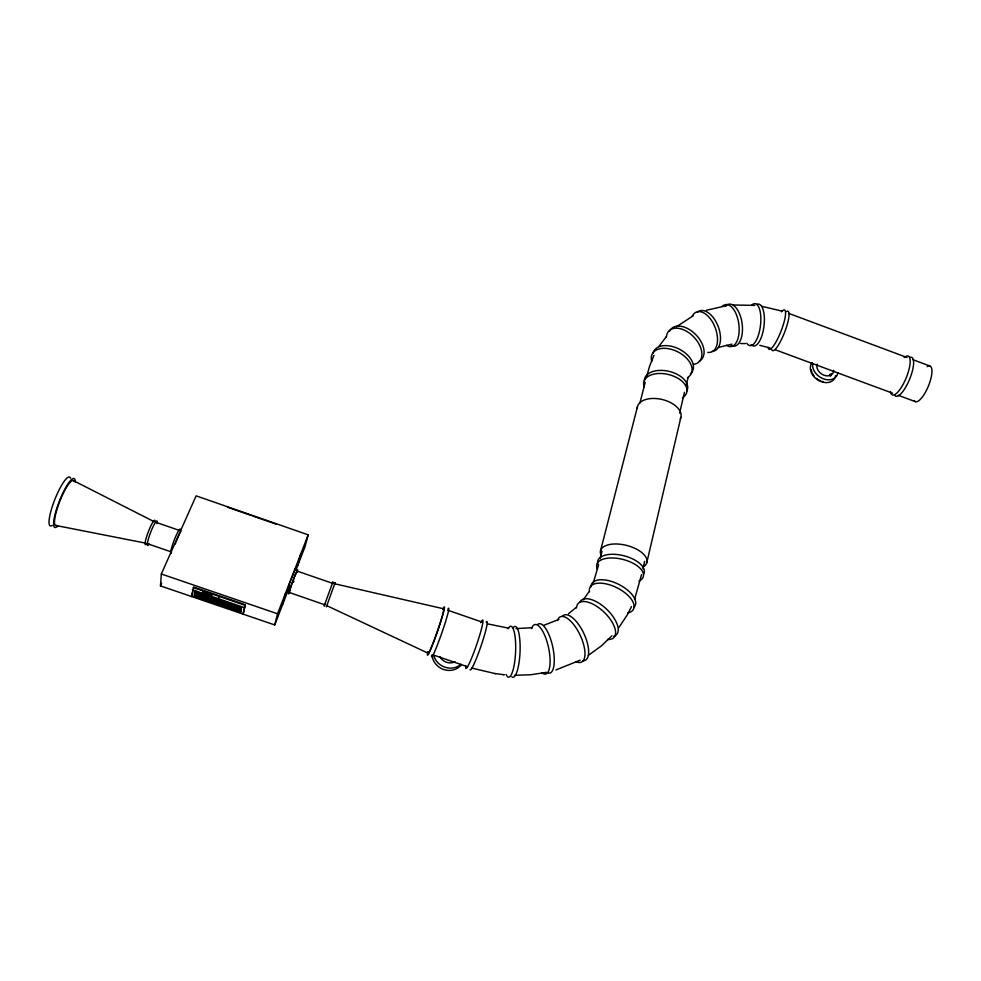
<?xml version="1.0" encoding="UTF-8"?>
<svg xmlns="http://www.w3.org/2000/svg" width="981" height="981" viewBox="0 0 981 981"><rect width="100%" height="100%" fill="white"/><g stroke="black" fill="none" stroke-linecap="round" stroke-linejoin="round"><path stroke-width="1.47" d="M290.082 585.265L274.729 624.946L160.479 585.915L161.325 573.995L196.126 495.846L308.181 534.829L304.944 546.92L295.968 570.071M325.214 603.683L324.208 606.123L324.601 604.725L289.272 592.475L289.971 589.63M218.04 595.381L193.551 587.006L191.553 596.522L192.828 591.617M195.562 590.415L194.52 593.321L241.203 609.287M332.351 583.254L297.071 571.065L296.826 572.413M245.336 604.725L242.896 614.057L244.011 611.286M243.791 611.837L245.103 605.289L193.306 587.558M646.786 562.64L680.863 417.416M641.513 574.682L634.56 599.514M642.911 568.747L644.664 561.328M679.612 413.062L684.505 392.314M686.246 384.895L688.184 377.452M274.729 624.946L277.549 613.787L308.181 534.829M600.495 550.942L637.442 406.808M598.606 564.688L593.37 582.665M600.127 558.753L602.015 551.347M639.906 403.081L645.204 382.32M646.724 376.385L649.606 366.072L653.996 355.343M282.467 604.934L285.41 593.53M295.158 570.402L295.428 568.87L289.567 583.327L286.857 592.769M297.574 565.927L300.713 554.057M297.084 571.972L297.599 569.618L295.281 574.915M290.278 588.649L288.745 593.934L289.591 592.377M332.534 583.327L332.964 581.843L324.601 604.725M334.693 584.063L335.134 582.579L326.379 606.871L326.783 605.927M289.886 589.581L290.634 587.558M290.29 588.342L291.038 586.368M290.744 587.006L291.48 585.117M291.247 585.571L295.073 575.222M291.762 584.075L294.006 577.993M293.442 582.407L293.92 581.083M294.386 577.184L295.575 573.983M288.647 588.71L289.15 587.472M218.322 598.668L219.486 595.884L243.889 604.235M295.686 573.934L297.108 571.163M631.482 606.614L627.362 614.756L618.704 627.754M287.776 590.795L287.114 592.291M160.479 585.915L161.644 583.278M588.649 592.132L583.352 599.771M658.987 346.354L666.43 336.495M611.899 635.811L601.378 645.903L588.379 655.357M576.019 607.644L568.502 613.701M676.375 326.783L693.297 315.723M580.163 660.188L555.957 669.937M558.925 619.44L543.903 625.24M718.399 347.409L731.924 344.135M706.345 310.266L726.676 305.643M546.331 672.341L530.696 674.756L514.584 675.284M532.315 627.693L516.092 628.625M733.31 304.981L754.781 305.41M740.422 343.534L745.388 343.583M471.653 668.061L495.295 673.628M503.596 674.658L504.209 674.732L494.767 673.567M508.624 628.183L487.422 623.83M761.673 306.293L782.384 311.198M55.831 525.473L146.022 543.216M333.834 583.585L443.682 608.809M759.772 345.324L770.06 347.985M432.192 654.609L467.471 666.712M161.325 573.995L277.549 613.787M202.564 591.788L212.203 595.087M192.35 589.789L244.195 607.521M241.4 608.294L194.643 592.303L194.729 591.653L241.522 607.668L240.627 612.254L194.152 596.374L240.676 612.009M241.351 608.539L194.618 592.561L241.301 608.784M194.557 593.064L241.252 609.042M241.154 609.532L194.496 593.579L241.105 609.777M241.056 610.035L194.434 594.094L241.007 610.28M240.97 610.525L194.361 594.596L240.921 610.771M240.872 611.016L194.299 595.111L240.823 611.261M240.774 611.519L194.238 595.614L240.725 611.764M147.408 543.695L170.952 551.788M447.728 610.207L482.149 622.113M155.562 522.186L179.057 530.292M227.727 507.3L251.332 515.503M252.718 515.994L276.237 524.173M775.358 349.8L892.563 393.185M898.277 395.306L915.432 401.658M789.006 313.491L907.082 357.513M912.771 359.635L929.841 365.999M327.384 605.939L428.157 653.223M73.281 480.555L154.189 521.708M637.245 408.403A22.355 12.802 13.5 0 1 662.347 399.537A22.355 12.802 13.5 0 1 680.262 418.924M601.181 555.491A23.875 11.588 14.1 0 1 626.565 545.399A23.875 11.588 14.1 0 1 644.002 566.319M486.11 622.126A25.58 2.367 -71 0 1 481.23 645.4A25.58 2.367 -71 0 1 470.058 669.52M480.629 622.69A25.592 2.281 -71 0 1 476.889 643.928A25.592 2.281 -71 0 1 465.865 666.173M149.161 544.075A13.06 1.864 -69.1 0 1 148.021 540.31A13.06 1.864 -69.1 0 1 154.225 524.369A13.06 1.864 -69.1 0 1 157.119 523.633M146.488 543.928A13.06 1.888 -69 0 1 148.217 532.045A13.06 1.888 -69 0 1 155.084 521.303M579.967 601.929A24.648 11.613 43.7 0 1 607.938 610.489A24.648 11.613 43.7 0 1 613.714 636.338M576.521 607.815A24.684 11.576 43.7 0 1 605.277 613.333A24.684 11.576 43.7 0 1 607.533 639.453M175.317 543.965A13.035 1.631 -69.2 0 1 175.869 542.419M176.445 540.874A13.035 1.631 -69.2 0 1 180.038 532.818M180.553 531.874A13.035 1.631 -69.2 0 1 181.031 531.101M171.209 553.37A13.035 1.643 -69.2 0 1 174.508 539.378A13.035 1.643 -69.2 0 1 180.418 530.059M557.392 620.581A25.04 10.202 64.8 0 1 580.47 635.896A25.04 10.202 64.8 0 1 576.006 661.537M562.456 616.203A25.003 10.251 64.8 0 1 584.161 634.118A25.003 10.251 64.8 0 1 582.739 660.753M728.012 304.38A21.177 10.521 82.8 0 1 742.359 325.962A21.177 10.521 82.8 0 1 731.127 345.594M725.609 305.876A21.177 10.521 82.8 0 1 726.774 304.968M722.323 306.317A21.202 10.497 82.8 0 1 738.926 325.103A21.202 10.497 82.8 0 1 726.529 345.287M57.707 526.135A26.279 5.42 -68.5 0 1 59.767 500.126A26.279 5.42 -68.5 0 1 75.329 482.394M52.226 525.436A26.279 5.506 -68.4 0 1 54.605 500.065A26.279 5.506 -68.4 0 1 70.583 478.213M56.518 525.411A24.108 4.966 -68.5 0 1 59.633 501.732A24.108 4.966 -68.5 0 1 73.796 480.935M829.718 374.411A7.983 6.009 35.7 0 1 829.534 375.159M837.884 372.78A13.795 10.362 35.7 0 1 823.439 378.838A13.795 10.362 35.7 0 1 812.673 363.448M833.776 370.315A9.209 6.916 35.7 0 1 824.065 375.257A9.209 6.916 35.7 0 1 817.099 364.135M835.604 375.588A13.759 10.35 35.7 0 1 818.877 380.591A13.759 10.35 35.7 0 1 812.047 362.712M831.14 373.589A9.172 6.904 35.7 0 1 830.502 376.177M823.182 381.67A12.397 9.332 35.7 0 1 821.735 381.302M820.312 380.775A12.397 9.332 35.7 0 1 816.339 378.347M814.156 376.152A12.397 9.332 35.7 0 1 812.513 373.663M811.925 372.363A12.397 9.332 35.7 0 1 811.275 369.739M909.669 357.476A20.993 6.377 -67.7 0 1 909.792 378.776A20.993 6.377 -67.7 0 1 894.574 395.061M904.151 357.611A20.993 6.327 -67.7 0 1 906.346 377.477A20.993 6.327 -67.7 0 1 890.54 391.517M781.379 311.848A21.153 4.476 -68.6 0 1 781.587 329.726A21.153 4.476 -68.6 0 1 768.123 347.384M786.541 311.553A21.153 4.525 -68.6 0 1 784.616 332.265A21.153 4.525 -68.6 0 1 771.753 349.604M927.168 366.624A19.24 6.107 -67.6 0 1 928.97 384.638A19.24 6.107 -67.6 0 1 914.243 400.567M461.021 664.223A16.567 15.316 29.7 0 1 444.908 667.19A16.567 15.316 29.7 0 1 433.541 654.805M455.025 661.77A11.061 10.215 29.7 0 1 439.782 656.534M461.021 665.143A16.505 15.267 29.7 0 1 444.626 669.802A16.505 15.267 29.7 0 1 432.314 657.147M756.842 304.318A21.128 8.056 -83.1 0 1 764.162 324.576A21.128 8.056 -83.1 0 1 752.905 345.888M751.949 345.422A21.128 8.056 -83.1 0 1 751.066 344.625M751.274 305.434A21.141 8.007 -83.1 0 1 760.483 325.52A21.141 8.007 -83.1 0 1 746.799 343.191M531.53 628.563A25.298 8.473 77.8 0 1 548.244 646.295A25.298 8.473 77.8 0 1 541.929 672.782M537.931 624.186A25.273 8.535 77.7 0 1 552.744 646.896A25.273 8.535 77.7 0 1 548.391 673.113M697.148 312.399A21.312 12.054 69.5 0 1 718.055 326.146A21.312 12.054 69.5 0 1 712.365 351.296M692.169 316.225A21.337 12.017 69.5 0 1 714.548 326.06A21.337 12.017 69.5 0 1 707.816 352.375M669.545 331.259A21.533 13.489 46.2 0 1 695.529 334.374A21.533 13.489 46.2 0 1 699.343 361.106M666.357 336.863A21.557 13.464 46.2 0 1 693.322 336.483A21.557 13.464 46.2 0 1 693.763 364.319M508.133 628.698A25.494 5.898 -87.5 0 1 515.589 651.997A25.494 5.898 -87.5 0 1 506.098 674.45M513.198 627.73A25.469 5.972 -87.5 0 1 520.089 650.575A25.469 5.972 -87.5 0 1 511.763 676.743M652.978 353.27A21.79 13.587 26.9 0 1 680.262 349.653A21.79 13.587 26.9 0 1 690.354 373.822M651.764 361.437A21.815 13.562 26.9 0 1 676.412 351.161A21.815 13.562 26.9 0 1 687.485 377.599M447.986 608.919A25.641 1.655 -70.8 0 1 441.646 633.456A25.641 1.655 -70.8 0 1 431.689 655.602M442.627 609.544A25.653 1.582 -70.8 0 1 437.293 631.96A25.653 1.582 -70.8 0 1 427.924 651.617M589.507 591.874A24.353 11.747 26.6 0 1 618.839 588.759A24.353 11.747 26.6 0 1 627.717 613.027M591.016 586.846A24.317 11.784 26.6 0 1 617.809 583.928A24.317 11.784 26.6 0 1 633.996 607.325M644.21 387.041A22.097 12.986 13.4 0 1 669.827 374.865A22.097 12.986 13.4 0 1 682.408 397.845M644.37 380.603A22.06 13.011 13.3 0 1 669.25 371.407A22.06 13.011 13.3 0 1 686.835 390.916M597.466 569.299A24.022 11.465 14.2 0 1 624.37 559.82A24.022 11.465 14.2 0 1 638.938 581.144M597.797 564.112A23.985 11.502 14.2 0 1 622.359 555.393A23.985 11.502 14.2 0 1 643.597 574.265M443.105 609.385A23.532 1.447 -70.8 0 1 437.183 631.862A23.532 1.447 -70.8 0 1 428.121 652.23"/></g></svg>
